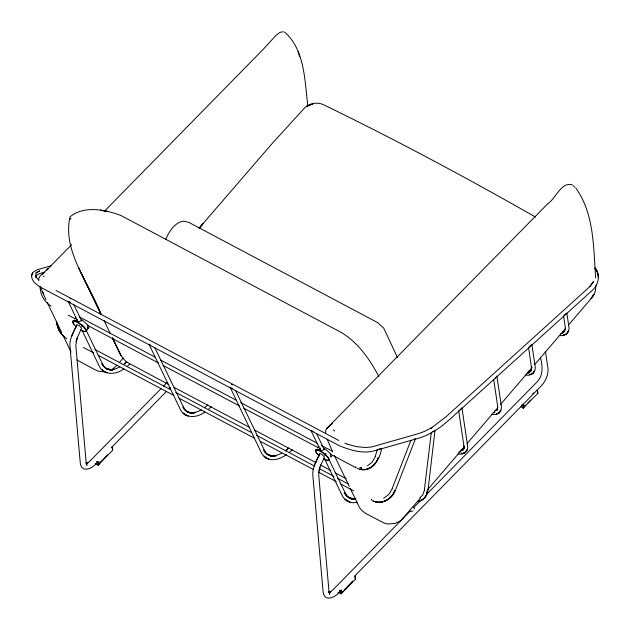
<?xml version="1.0" encoding="UTF-8"?>
<svg xmlns="http://www.w3.org/2000/svg" width="630" height="630" viewBox="0 0 630 630"><rect width="100%" height="100%" fill="white"/><g stroke="black" fill="none" stroke-linecap="round" stroke-linejoin="round"><path stroke-width="0.94" d="M463.963 447.788L463.963 445.93L463.554 449.922L463.877 445.654L458.679 410.744M325.639 433.094L325.678 430.447L326.844 428.384L332.309 423.454L326.844 428.384L547.895 203.616C555.605 198.804 561.511 180.865 572.599 185.015M356.029 467.751L355.706 466.735M286.54 454.521C280.736 458.734 272.105 462.089 265.521 457.585L268.884 459.018C265.214 458.246 262.592 455.277 260.985 452.049L230.052 387.088M35.879 275.475L36.13 277.657L35.697 276.357L36.036 272.885L39.58 270.947L36.036 272.885M497.291 410.319L497.731 406.326M531.531 366.951L531.114 370.771L528.657 373.023L526.987 373.125M371.456 499.173L371.661 500.322M565.299 327.332L564.842 331.199L562.393 333.483L560.708 333.585M431.259 432.755L424.36 489.943L424.447 489.541M434.991 430.455L427.998 490.242C427.455 495.582 423.494 500.874 417.863 501.267M38.674 280.035L39.107 277.602L40.147 275.971L48.077 268.719L46.856 269.939L71.639 244.66M352.627 580.986L344.271 590.074M531.389 369.464L531.114 370.771L528.657 373.023M326.545 460.317L328.899 460.239L328.939 458.483L324.316 453.403L321.15 451.986L320.347 450.93L319.3 451.001L318.969 450.119L320.512 448.158M464.042 447.056L463.459 449.151L464.16 447.686L461.869 450.245L463.554 449.245L461.034 450.481M433.141 431.77L426.297 435.424L420.1 437.787L373.385 451.072C361.966 453.82 350.138 450.017 339.554 445.851L43.47 288.768C37.855 285.941 28.523 279.996 32.673 272.554L37.288 269.703L51.243 265.742M95.059 463.31C98.28 466.452 99.564 464.704 97.681 461.577C94.216 467.972 81.357 474.264 80.254 462.845L69.93 345.823C69.576 338.294 73.789 331.774 76.718 325.151L77.01 324.631L79.372 325.686L81.593 328.191L77.159 338.034L75.805 345.256L86.145 462.483L86.948 465.373L86.137 462.759L86.68 463.806M341.31 589.664C337.932 596.09 324.411 603.8 323.095 591.743L312.771 474.721C312.425 467.192 316.63 460.672 319.56 454.049L319.851 453.529L322.221 454.584L324.434 457.097L320.001 466.932L318.646 474.154L328.986 591.381L329.789 594.271L328.978 591.657L329.522 592.704L328.309 591.476L329.49 592.547L328.813 592.35L330.797 591.861L329.624 592.436L332.593 590.184L410.366 510.946M320.45 448.316C318.827 451.277 324.316 451.206 324.458 448.402L330.309 453.395L330.876 454.159L330.317 456.246L330.821 456.789L331.758 455.97L331.293 456.978M76.002 341.838L77.159 338.034M318.843 470.744L320.001 466.932M409.768 511.662L413.059 510.914M375.26 456.238L377.48 449.174M42.541 274.601L43.108 272.861M381.308 448.528L381.473 448.796C380.118 460.247 370.101 474.626 357.084 468.216M86.286 331.12L88.917 327.072L87.743 327.86L87.452 326.875L88.035 325.261L81.624 319.505C81.112 321.198 78.38 322.741 77.309 320.757L77.403 319.772L76.128 321.221L73.631 321.332L73.765 320.678L73.041 321.709L73.237 320.804L72.702 322.316L72.915 321.064L74.316 320.749L79.254 322.93L79.593 323.914L82.593 325.411L82.648 326.34L85.082 327.986L84.908 328.813L86.381 330.199L85.83 330.75C86.483 331.411 84.105 332.49 86.428 330.695L85.664 328.773L84.144 327.86L84.357 327.135L81.483 324.505L78.309 323.088L77.506 322.032L76.458 322.103L76.128 321.221L77.159 319.914M424.431 490.203L422.635 495.204L419.753 497.716M31.524 275.885L32.744 272.751M392.136 488.683L410.917 440.26M414.288 438.905L415.32 439.134L395.482 490.069C392.466 498.999 381.575 505.252 372.684 500.858M533.61 392.836L533.319 393.309M165.659 239.368C169.163 231.667 174.518 222.343 183.724 221.161L188.59 222.264L377.606 322.591L383.702 328.088L397.506 357.659M76.718 325.151L71.544 336.389M319.56 454.049L314.386 465.286M375.299 456.632L372.18 462.199L367.44 465.822M593.436 281.712L589.885 286.563L445.875 416.91L431.046 428.211L432.188 427.463L424.541 431.385L418.517 433.645L371.472 446.985L365.329 447.505L356.698 446.67L347.532 444.268M98.374 464.845L112.62 450.332L111.967 447.072M337.916 592.216L341.232 593.751L355.477 579.238L354.777 575.977M525.727 405.192L523.168 407.925L537.831 393.451L537.469 390.395L536.917 390.427M74.836 319.174L75.765 317.481M317.677 448.072L318.599 446.379A8.308 2.394 37.1 0 1 319.071 446.268M392.207 488.982L388.671 494.589L383.583 498.251M341.232 593.751L340.861 590.72L339.302 590.617M523.593 407.964L523.223 404.933L521.884 404.893M528.097 371.227L530.507 371.109L529.444 371.267L531.216 369.495M589.885 286.563L593.428 281.579M355.422 579.175L355.107 576.19M537.776 393.388L537.461 390.435L536.933 390.34M70.103 219.342L71.032 218.2M198.962 228.328L271.908 143.797L303.345 109.329C308.157 103.438 316.961 101.414 323.781 104.863C395.64 139.726 466.129 177.534 535.539 217.051M119.369 362.549L123.204 358.068M420.438 498.102L400.711 520.671L395.191 523.404L388.048 524.01L384.339 523.136L365.833 513.521L362.14 510.772L359.612 507.812L350.193 488.313M427.463 489.896L463.861 447.347M467.058 443.615L497.708 407.783M500.267 404.791L532.192 367.471M534.752 364.486L565.401 328.655M568.599 324.923L592.224 297.297L595.224 291.721L595.988 285.524M320.237 448.67L318.969 450.119L315.748 449.962L315.536 451.214L316.079 449.702L315.882 450.6L316.606 449.576L316.465 450.23L318.008 449.804L322.095 451.828L323.71 453.734L325.426 454.309L325.489 455.238L327.923 456.884L327.75 457.711L329.222 459.097L328.498 460.467L326.868 460.168M96.894 461.94C100.879 460.617 95.193 470.106 100.516 462.073L100.091 462.357M340.877 593.775L343.374 590.979M97.957 464.814L107.58 454.844M525.388 405.578C523.152 405.641 523.191 412.642 523.176 404.956L523.593 407.846L523.12 404.972L522.112 405.058M527.318 403.586L530.744 400.066M104.005 211.664L263.75 48.77L276.137 35.233L280.059 32.343L283.311 31.728M161.327 388.363L89.743 461.286L86.782 463.538L87.948 462.963L85.971 463.452L86.649 463.648M163.39 386.253L166.832 382.749M111.959 447.001L166.296 391.624M169.045 388.82L170.423 387.418M316.134 452.017L317.229 454.104L317.67 453.947M413.808 507.441L420.69 500.433M426.88 494.117L536.799 382.19C543.485 375.614 542.706 365.865 540.438 357.549M355.092 575.615L541.194 385.954C545.47 381.355 548.376 375.134 548.037 368.763L545.415 351.249M461.916 407.941L459.931 409.72M116.818 365.534L111.896 369.55M211.365 406.712L208.743 409.043M292.273 449.82L289.642 452.159M124.866 363.565L126.874 361.762M207.876 404.933L204.388 407.799M286.768 449.851L288.776 448.048M124.748 363.683L125.85 362.715L123.386 364.628M127.74 365.873L129.591 364.242M286.65 449.97L287.752 448.993L285.288 450.915M88.759 327.86L88.452 328.08A8.308 2.394 37.1 0 1 87.98 328.183M434.487 431.03L441.417 426.36L448.946 420.108L592.113 290.524C598.571 285.004 600.807 274.593 595.035 267.726M123.842 368.755C116.676 374.866 103.218 375.795 99.083 365.762L82.113 330.459M204.845 411.925C197.678 418.036 184.22 418.974 180.078 408.933L149.113 344.508L150.538 345.311M495.078 378.047L496.944 376.622L496.613 376.063M112.62 450.332C112.109 450.946 113.487 446.867 111.707 447.316M537.831 393.451L537.398 393.427M35.886 275.649L38.887 273.853L44.462 272.262M529.444 371.267L531.129 370.267M497.306 409.697L494.77 410.941M533.059 393.514L532.618 393.726M119.747 366.967L116.204 368.637L111.573 369.818L114.581 369.337C110.384 370.558 105.651 369.526 103.123 365.77M201.356 409.815L197.206 411.807L192.575 412.997L195.584 412.516C190.559 414.194 185.377 411.831 182.873 407.287M281.657 453.246L275.475 455.766M435.267 430.589L432.771 431.511M528.625 371.511L530.2 370.944M496.495 413.847L499.015 412.997C501.173 411.059 501.74 408.051 501.244 405.295L496.928 376.362M496.377 413.91L499.015 412.997L500.787 410.264L499.015 412.997L497.298 413.989L494.534 414.587L491.668 414.359M529.57 346.5L531.901 344.972L531.602 344.437M564.519 314.858L566.811 313.039L568.819 326.332C570.433 332.026 564.787 337.105 559.259 335.38M97.516 461.695L96.674 461.774M75.466 320.906L74.434 320.402M318.308 449.804L317.347 449.615M414.894 439.228L415.32 439.134M357.218 502.228C351.154 504.102 344.405 500.755 341.925 494.991L324.537 458.805M325.938 459.813L324.907 459.861L323.584 458.963M274.814 455.884L273.475 456.104L276.483 455.624C272.286 456.844 267.553 455.813 265.025 452.056M355.926 498.81L354.422 499.047L355.753 498.826C350.8 500.149 346.579 496.59 344.145 492.636M381.473 448.796L380.685 448.717M316.654 453.135L316.039 452.245M74.096 324.222C73.001 323.954 72.285 320.772 73.3 323.119M493.133 412.563L494.818 412.461M458.538 452.151L461.089 452.001M562.551 331.624L564.244 331.569M460.428 450.166L462.94 450.088M68.528 301.746L68.111 301.337L69.001 301.613L68.166 301.321L78.293 322.521M360.832 469.476C368.629 470.846 376.118 465.216 378.047 457.79C376.118 465.586 367.487 471.555 359.58 469.059M378.866 376.63C370.062 359.651 358.155 342.673 341.507 332.585L121.054 215.562C105.297 209.546 84.042 205.364 70.032 216.807C61.961 251.386 89.972 284.224 101.02 314.339L78.561 267.648L101.044 314.252M69.536 302.132L70.505 302.18M232.407 388.466L230.013 387.615M313.346 431.408L310.96 430.566L320.292 449.977M379.15 448.883L379.654 448.906M192.174 412.989L193.646 413.067L189.906 412.847L186.701 411.461L192.055 413.288L188.409 412.437L185.401 410.327L183.18 407.027L184.519 409.248L154.657 347.413M523.207 407.988L521.002 406.815M457.994 453.899C463.208 455.506 468.846 450.985 467.555 445.457L461.987 408.248M525.514 374.913C531.051 376.701 536.595 371.535 535.051 365.943L531.885 344.72M83.365 331.152L85.034 331.663L80.223 329.978M413.619 507.615L414.697 508.788M103.832 371.873L98.178 371.133L94.98 369.755L76.899 359.935M100.572 210.097L108.25 211.515M326.198 460.05L323.883 458.829M339.279 590.751C341.113 589.672 342.192 593.736 340.814 593.72M43.21 276.184L44.265 276.42M191.433 412.949L187.701 412.083L185.165 410.122M375.189 501.732C383.512 504.165 392.34 498.173 394.916 490.242C392.159 499.078 381.552 504.992 372.873 500.874M70.678 298.77L69.969 298.47M149.097 344.264L149.948 344.571L149.113 344.287M231.785 384.41L232.525 384.67M68.142 301.298L68.891 301.613M344.83 443.095L347.461 444.229M231.903 384.426L232.62 384.733M56.031 290.477L338.696 440.441M79.112 316.756L155.539 357.352M160.752 360.116L236.305 400.255M240.652 402.562L317.071 443.15M321.418 445.457L332.703 451.458M68.3 315.181L75.127 318.804M87.475 325.34L158.65 363.085M162.989 365.392L239.368 405.901M243.708 408.201L318.355 447.796M330.506 454.238L355.674 467.586M168.848 384.584L125.992 361.722L120.976 355.572L112.439 338.074M174.045 387.34L249.393 427.313M254.591 430.07L316.079 462.696M320.41 464.995L330.805 470.508M335.136 472.807L346.398 478.776M94.909 349.469L170.533 389.623M175.746 392.388L251.37 432.542M256.583 435.314L314.827 466.231M319.174 468.539L333.947 476.382M337.42 478.233L348.721 484.234M83.373 347.453L93.799 352.989M98.146 355.296L173.778 395.419M178.991 398.184L254.622 438.307M260.702 441.535L313.732 469.665M318.079 471.972L336.333 481.659M340.68 483.966L353.714 490.88M522.64 405.342L523.388 405.688A2.166 1.622 -8.5 0 0 524.026 405.767M340.578 591.31L339.972 590.83M97.429 462.223L98.17 462.57A2.166 1.622 -8.5 0 0 98.816 462.648M284.469 32.035C304.991 49.542 304.739 81.364 307.826 105.942M317.488 454.128L319.087 455.695L318.567 454.868M75.246 325.631L74.387 325.206L73.521 323.426M66.851 338.696C60.724 335.223 56.794 328.372 56.574 321.379M51.227 306.125C44.478 302.321 40.288 294.769 40.076 287.099M64.402 336.696C60.267 333.805 58.338 328.805 57.046 324.088L59.141 330.451L62.921 335.672L64.307 336.711M333.396 429.888L334.703 430.912M318.607 455.608L319.079 456.018M75.765 326.71L76.246 327.12M325.332 453.868L325.868 454.112A1.811 0.851 -62 0 0 326.175 453.994M573.481 185.748L574.859 187.283M82.191 330.522L82.609 331.01M344.712 493.345C346.791 496.558 350.004 499.031 353.902 499.346L350.248 498.495L347.248 496.377L345.027 493.077L346.366 495.306L329.238 459.987M263.773 450.403C265.844 453.616 269.057 456.088 272.963 456.403L269.309 455.553L266.301 453.435L264.088 450.135L265.419 452.356L235.557 390.521M103.013 365.534L106.698 368.912L111.053 370.117L107.407 369.267L104.399 367.156L102.178 363.856L103.517 366.077L86.389 330.758M35.697 276.357L38.832 280.366M263.655 450.285L264.568 451.466M101.753 363.998L102.666 365.18M594.988 268.632L597.09 271.435L598.02 274.625M595.011 268.498L597.09 271.435L598.5 277.602L598.248 275.42M575.804 188.023C594.342 213.846 593.413 247.566 595.665 277.854M332.648 451.986L327.151 439.134M334.357 455.529L349.335 486.541M104.013 320.402L110.321 333.672M316.496 433.472L324.143 449.379M73.655 304.243L81.719 321.04M47.211 302.471L61.709 332.593M62.984 335.247L71.088 352.083M45.935 299.809L40.099 286.28M75.679 326.277L75.876 326.726M298.053 51.652L299.541 56.298M42.942 292.044L43.273 293.761M467.46 444.812L467.555 445.457M528.586 347.382L531.507 368.117M493.762 379.992L497.645 406.098M563.582 315.827L565.205 326.907M315.701 451.253C316 452.434 315.465 450.166 315.701 451.253M427.266 491.053C427.085 495.786 423.73 500.149 419.013 501.102L423.305 499.188L426.305 495.44L427.266 491.053M85.381 331.506L85.381 331.506M568.386 331.191L566.622 333.987L563.307 335.144L566.622 333.987L568.386 331.191M534.618 370.794L532.862 373.551L529.562 374.685L532.862 373.551L534.618 370.794M467.019 449.851L465.255 452.553L461.916 453.663L465.255 452.553L467.019 449.851M594.129 294.36L591.16 298.329L594.129 294.36M203.033 223.579L199.3 228.139L203.033 223.579M308.251 105.651L306.219 106.502L312.882 103.934L308.251 105.651M74.198 321.678L73.434 321.717L74.198 321.678M317.04 450.576L316.276 450.615L317.04 450.576M98.382 464.727L97.91 461.853L98.382 464.727M112.644 369.897L105.698 368.282L108.903 369.676L112.644 369.897M274.546 456.175L267.6 454.569L270.805 455.955L274.546 456.175M355.485 499.117L348.548 497.511L351.753 498.897L355.485 499.117M106.974 372.739L103.619 371.298L106.974 372.739M187.976 415.91L184.621 414.477L187.976 415.91M349.823 501.96L346.461 500.527L349.823 501.96M361.746 468.169L360.108 467.523L361.746 468.169M325.411 455.514L324.521 454.569L325.411 455.514M82.569 326.616L81.687 325.671L82.569 326.616M347.091 500.826L345.122 499.18L347.091 500.826M266.143 457.884L264.183 456.238L266.143 457.884M185.244 414.776L183.275 413.123L185.244 414.776M104.241 371.598L102.273 369.952L104.241 371.598M120.976 355.572L112.487 338.026L120.976 355.572M341.232 593.641L340.767 590.767L341.232 593.641"/></g></svg>
